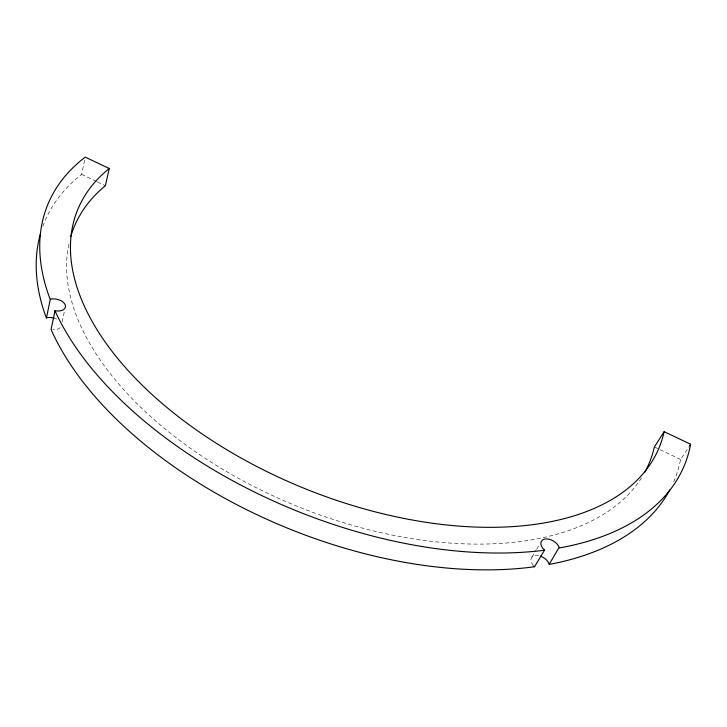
<?xml version="1.0" encoding="UTF-8"?>
<svg xmlns="http://www.w3.org/2000/svg" width="727" height="727" viewBox="0 0 727 727"><rect width="100%" height="100%" fill="white"/><g stroke="black" fill="none" stroke-linecap="round" stroke-linejoin="round"><path stroke-width="0.55" stroke-dasharray="3.63 2.73" d="M42.884 226.261A340.345 191.119 22.2 0 1 81.624 174.407L85.014 158.213M62.113 321.952L64.476 311.029M531.955 557.1L536.035 550.284M536.617 549.312L539.543 544.441M673.693 481.783A340.345 191.119 22.2 0 0 680.581 459.473L688.878 446.941M81.624 174.407L96.473 181.477M97.463 181.95L105.379 185.712M654.373 446.996L680.581 459.473M60.223 327.641A9.778 5.871 12 0 1 52.707 329.622M55.134 318.417A9.778 5.871 12 0 1 56.651 319.053M641.468 477.912A310.838 173.907 22.2 0 1 294.88 505.347A310.838 173.907 22.2 0 1 69.147 242.727M533.345 565.533A10.196 6.389 31.8 0 1 531.455 557.791A10.196 6.389 31.8 0 1 538.943 555.682"/><path stroke-width="1.09" d="M54.334 318.153A9.778 5.871 12 0 0 47.055 317.763L46.437 317.972L50.281 299.342L49.472 297.407A343.98 189.32 22.2 0 1 85.241 157.141L109.241 168.519A314.119 172.235 22.2 0 0 274.424 475.24A314.119 172.235 22.2 0 0 664.142 431.684L690.65 444.252L689.469 446.042M50.281 299.342L50.899 299.142A9.887 5.825 12.3 0 1 65.157 304.731A9.887 5.825 12.3 0 1 55.806 310.874L55.025 310.702L51.09 329.367L51.899 331.348A340.345 191.119 22.2 0 0 532.01 567.087L534.545 566.687L544.578 550.13L543.95 549.603A10.323 6.352 31.5 0 1 545.086 538.971A10.323 6.352 31.5 0 1 559.154 547.286L549.167 564.343L551.657 563.943A340.345 191.119 22.2 0 0 669.758 489.925M109.241 168.519L105.379 185.712A310.838 173.907 22.2 0 0 70.819 236.357M664.142 431.684L654.373 446.996A310.838 173.907 22.2 0 1 644.649 472.55M544.578 550.13L542.024 550.521A343.98 189.32 22.2 0 1 55.843 312.674L55.025 310.702M559.299 547.876L561.807 547.495A343.98 189.32 22.2 0 0 690.65 444.252M533.927 566.16L534.545 566.687M46.437 317.972L45.647 316.027A340.345 191.119 22.2 0 1 40.458 233.749M549.167 564.343L549.03 563.743A10.196 6.389 31.8 0 0 540.552 556.146"/></g></svg>
